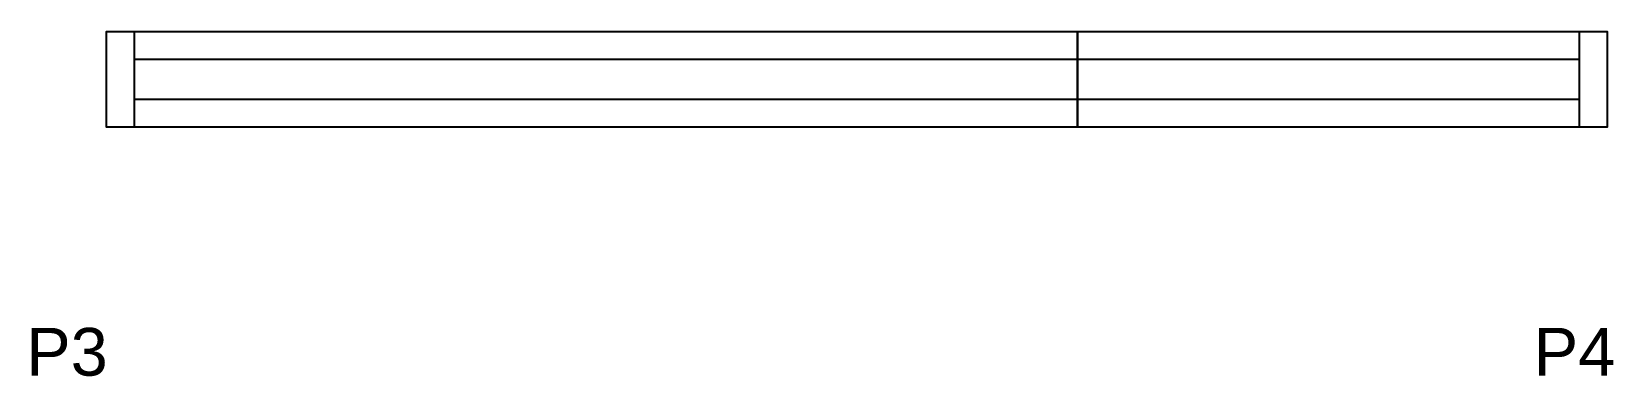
# Model space of a CAD drawing. Extents: x 2481 to 2879, y 17640 to 17726.
import ezdxf

# ---------------------------------------------------------------- set-up
doc = ezdxf.new("R2010")
doc.units = 0
for name, color, linetype in [('5', 5, 'Continuous'), ('Painéis', 200, 'Continuous'), ('SARR_2.2x7', 40, 'Continuous')]:
    doc.layers.add(name, color=color, linetype=linetype)
doc.styles.get("Standard").update_dxf_attribs({"font": 'arial.ttf'})

msp = doc.modelspace()

# ---------------------------------------------------------------- linework, layer by layer
at = {"layer": 'Painéis'}
for points in [[(2743.98, 17702.1), (2499.98, 17702.1), (2499.98, 17726.1), (2743.98, 17726.1)], [(2743.98, 17726.1), (2876.98, 17726.1), (2876.98, 17702.1), (2743.98, 17702.1)]]:
    msp.add_lwpolyline(points, close=True, dxfattribs=at)
at = {"layer": 'SARR_2.2x7', "linetype": 'Continuous'}
for p, q in [((2506.98, 17726.1), (2506.98, 17702.1)), ((2869.98, 17726.1), (2869.98, 17702.1)), ((2743.98, 17719.1), (2506.98, 17719.1)), ((2869.98, 17719.1), (2743.98, 17719.1)), ((2506.98, 17709.1), (2743.98, 17709.1)), ((2743.98, 17709.1), (2869.98, 17709.1))]:
    msp.add_line(p, q, dxfattribs=at)

# ---------------------------------------------------------------- texts
at = {"layer": '5', "linetype": 'Continuous'}
for s, p in [('P3', (2479.84, 17639.69)), ('P4', (2858.55, 17639.69))]:
    msp.add_text(s, height=12, rotation=360, dxfattribs=at).set_placement(p)

doc.saveas('drawing.dxf')
